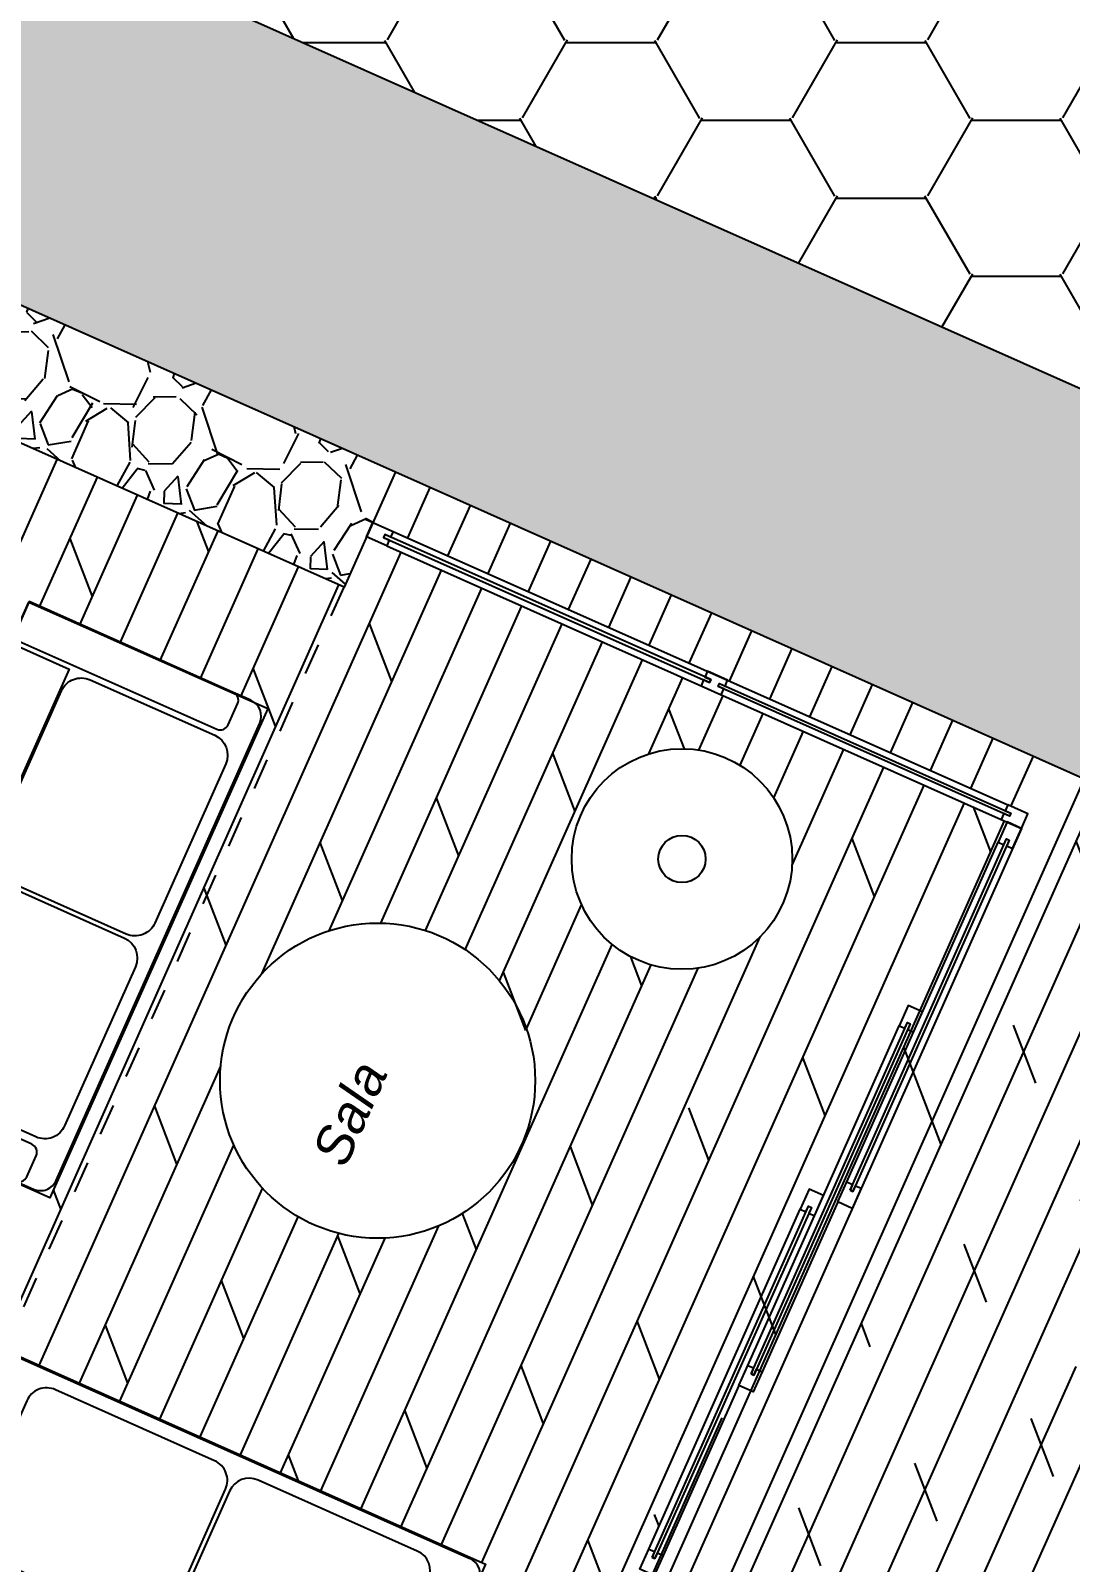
# Model space of a CAD drawing. Header units: millimetres. Extents: x 525387 to 527545, y 2235066 to 2235448.
# Drawn here: x 525564.552 to 525567.852, y 2235289.786 to 2235294.646 of the extents above; entities that cross this region are included whole.
import ezdxf
from ezdxf.enums import TextEntityAlignment as Align

# ---------------------------------------------------------------- set-up
doc = ezdxf.new("R2010")
doc.units = ezdxf.units.MM
doc.linetypes.add('CONTINUA', pattern=[0])
doc.linetypes.add('JIS_02_1.0', pattern=[2, 1, -1])
for name, color, linetype in [('auxiliar', 6, 'Continuous'), ('muebles', 2, 'Continuous'), ('MUEBLES FIJOS', 2, 'Continuous'), ('pie de plano', 7, 'Continuous'), ('PISOS', 7, 'Continuous'), ('ventanas', 3, 'Continuous')]:
    doc.layers.add(name, color=color, linetype=linetype)
doc.layers.add('jardin', color=72, linetype='Continuous', lineweight=5)
doc.layers.add('muro', color=5, linetype='Continuous', lineweight=35)
doc.styles.add('ARIAL', font='ariali.ttf')
pattern_1 = [(90, (-1981.939004174666, -211.1523106675595), (-0.449012806, 0.449012806), [0.1190625, -0.778963112]), (45, (-1981.939004174666, -211.1523106675595), (-0.4490128060534577, 0.4490128060534577), [0.1190625, -0.5159375]), (135, (-1981.939004174666, -211.1523106675595), (-0.4490128060534577, -0.4490128060534576), [0.1190625, -0.5159375])]

# ---------------------------------------------------------------- blocks, each defined once
blk = doc.blocks.new('love seat')
at = {"layer": 'muebles'}
for p, q in [((-0.693845347669594, -0.0001848142039762024), (-0.6937930083340689, -0.1966816053438833)), ((-0.6838453480208955, -0.0001821505841235194), (-0.683793008685825, -0.1966789417235759)), ((-0.8172679513477306, -0.6847185845110744), (-0.8172518546298306, -0.7451502847063693)), ((0.823315908850418, -0.7447132993368086), (0.8233000632353651, -0.6852243478845139)), ((-0.7640282139882402, -0.7983455793594203), (0.7701206142232877, -0.7979369399583902))]:
    blk.add_line(p, q, dxfattribs=at)
blk.add_lwpolyline([(-0.6838453480190765, -0.0001821506164105813), (0.6838453480190765, 0.0001821506164105813), (0.6838976873586944, -0.1963146404771123), (-0.683793008685825, -0.1966789417235759)], dxfattribs=at)
for points in [[(-0.6936630224604414, -0.6846856608151484), (-0.693845347669594, -0.0001848142039762024), (-0.8174502765700709, -0.0002177378944452357), (-0.8172679513477306, -0.6847185845110744, 0.4142135623730951), (-0.7906561310469442, -0.7113162318285049), (-0.720260669770596, -0.7112974811354889, 0.4142135623730951)], [(0.8233000632353651, -0.6852243478845139), (0.8231177380207555, -0.0007235012869841739), (0.6995128091202787, -0.0007564249774532072), (0.6996951343485307, -0.6852572715808947, 0.4142135623730951), (0.7263069546625047, -0.7118549189042369), (0.7967024159256653, -0.7118361682048544, 0.4142135623730951)], [(-0.0005886417866349802, -0.2689346066174494), (-0.0004772801612489275, -0.6870179246982389, -0.4142135623730951), (-0.06697139844300182, -0.7535474754952247), (-0.6011693568216288, -0.7536897656766541, -0.4142135623730951), (-0.66769890759997, -0.6871956473876253), (-0.6678102692258108, -0.2691123293072906, -0.4142135623730951), (-0.6013161509363272, -0.2025827785284946), (-0.0671181925649762, -0.2024404883279658, -0.4142135623730951)], [(0.6799677358808367, -0.2687533320565763), (0.6800790975194104, -0.6868366501432774, -0.4142135623730951), (0.6135849792244699, -0.7533662009348063), (0.0793870208590306, -0.7535084911216927, -0.4142135623730951), (0.01285747006704696, -0.6870143728267522), (0.01274610844166091, -0.2689310547464174, -0.4142135623730951), (0.07924022673068976, -0.2024015039680762), (0.6134381851024955, -0.2022592137675474, -0.4142135623730951)]]:
    blk.add_lwpolyline(points, format="xyb", close=True, dxfattribs=at)
for centre, start, end in [((-0.7640423869866027, -0.7451361117020951), 180.0152614350205, 270.0152614350336), ((0.7701064412262895, -0.7447274723338069), 270.0152614350336, 0.01526143502056886)]:
    blk.add_arc(centre, 0.0532094695169576, start, end, dxfattribs=at)
blk = doc.blocks.new('CABAÑA 1')
at = {"layer": 'muro', "linetype": 'Continuous', "lineweight": -3}
h = blk.add_hatch(dxfattribs=at)
h.set_pattern_fill('GRAVEL', color=41, scale=0.02)
h.set_pattern_definition([(228.0127875, (-610.659954679315, -52.76338172890246), (-4.064000000319163, -4.571999999716358), [0.06834428800000002, -6.766096727913001]), (184.969741, (-610.7056746792514, -52.81418172875419), (6.095999997588102, 0.5080000289395848), [0.117280944, -11.61080977870479]), (132.5104471, (-610.8225146792829, -52.82434172881767), (5.080000002145499, -5.587999998049193), [0.08269630400000003, -8.18694455882]), (267.273689, (-611.0206346792402, -52.95134172867984), (0.508000001063945, 10.15999999994663), [0.106800904, -10.5732874851476]), (292.83365418, (-611.0257146792719, -53.0580217288807), (-2.540000000212682, 6.095999999911093), [0.10472674, -10.3679615490688]), (357.2736889999999, (-610.9850746792508, -53.15454172901809), (-10.15999999994663, 0.5080000010639457), [0.106800904, -10.5732874851476]), (37.69424047, (-610.8783946792828, -53.15962172904983), (-6.60399999970718, -5.080000000380084), [0.141238732, -13.9826230628494]), (72.25532837, (-610.766634679283, -53.07326172897592), (3.556000000955859, 11.17599999969577), [0.133343904, -13.201051320381]), (121.42956562, (-610.7259946792619, -52.9462617286481), (-4.064000000576625, 6.603999999645205), [0.1071626, -10.6091091397424]), (175.2363583, (-610.7818746792618, -52.85482172900811), (5.587999999919906, -0.5080000008778514), [0.122342656, -5.994787389999998]), (222.3974378, (-610.9037946792087, -52.84466172894463), (-6.095999999804933, -5.5880000002128), [0.158215584, -15.6633545024354]), (138.81407483, (-610.5177146792412, -52.95642172871158), (-3.555999999786702, 3.048000000247837), [0.054000908, -5.346113164868801]), (171.4692344, (-610.5583546792623, -52.92086172895506), (6.604000000177932, -1.015999998847469), [0.102736396, -10.170927799408]), (225, (-610.659954679315, -52.90562172885984), (-7.105427357601003e-17, -0.508000000000048), [0.07184186800000002, -0.6465786216856001]), (203.19859051, (-610.6955146793043, -52.84466172894463), (2.540000000069218, 1.015999999821867), [0.03868826399999998, -3.830124473778798]), (291.80140949, (-610.7310746792937, -52.85990172903985), (-0.5080000001062992, 1.523999999964575), [0.05471312400000002, -2.680950598]), (30.96375653, (-610.7107546792831, -52.91070172889158), (1.524000000037277, 1.015999999944225), [0.08886393199999996, -2.873259630581999]), (161.56505118, (-610.6345546792727, -52.86498172907159), (1.016000000026517, -0.5079999999467508), [0.06425742800000002, -1.5421796233656]), (16.389540334, (-611.0257146792719, -52.85990172903985), (5.08000000000003, 1.524000000000049), [0.09001760000000003, -8.911765334507802]), (70.34617594, (-610.9393546793144, -52.83450172888115), (-2.032000000185863, -5.587999999934083), [0.075519788, -7.476443135640001]), (293.19859051, (-610.6345546792727, -52.76338172890246), (-1.015999999822653, 2.540000000071057), [0.07737601999999996, -3.791436717778798]), (343.6104596700001, (-610.6040746793151, -52.83450172888115), (-5.080000000106459, 1.523999999644572), [0.09001759999999998, -8.911765334507994]), (339.44395478, (-611.0257146792719, -53.17486172867939), (-2.539999999999973, 1.016000000000042), [0.08680703999999995, -4.253546862621199]), (294.7751406, (-610.9444346792297, -53.20534172886983), (-2.540000003023386, 5.587999998625452), [0.072734424, -7.200718676144002]), (66.80140949, (-610.629474679241, -53.27138172881678), (1.01599999984046, 2.540000000063861), [0.07737602000000002, -3.7914367177788]), (17.35402464, (-610.5989946792834, -53.20026172883809), (-6.603999999868606, -2.032000000426493), [0.08515654800000004, -8.430475196040002]), (69.44395478, (-610.8783946792828, -53.27138172881678), (-1.016000000017692, -2.539999999992927), [0.04340352, -4.296950382621201]), (101.309932474, (-610.659954679315, -53.27138172881678), (-0.50800000000008, 2.032000000000074), [0.02590292, -2.564398992905201]), (165.963756532, (-610.6650346792303, -53.24598172865808), (1.523999999999903, -0.507999999999973), [0.10472674, -1.9898109178138]), (186.00900596, (-610.766634679283, -53.22058172896504), (5.079999999973075, 0.5080000002658708), [0.09705339999999996, -9.608272972667395]), (303.69006753, (-610.7107546792831, -52.95642172871158), (-0.5080000000705939, 1.015999999964741), [0.073264776, -1.758355271936]), (353.15722659, (-610.670114679262, -53.01738172909245), (8.636000000053137, -1.015999999547879), [0.127911352, -12.6632018130062]), (60.9453959, (-610.5431146792835, -53.03262172872201), (-2.032000000055938, -3.555999999968051), [0.05230164800000001, -5.177878463622001]), (90, (-610.5177146792412, -52.98690172890201), (-0.5080000000000001, 0.5080000000000001), [0.03048000000000001, -0.4775200000000001]), (120.25643716, (-610.7767946792301, -53.20534172886983), (2.031999999751434, -3.55600000014196), [0.07057339200000001, -6.986788154640001]), (48.01278749999999, (-610.8123546792194, -53.14438172895461), (4.064000000335069, 4.571999999702042), [0.136688576, -6.697752439913001]), (0, (-610.7209146792302, -53.04278172878549), (0.5080000000000001, 0.5080000000000001), [0.13208, -0.3759200000000001]), (325.3048465, (-610.5888346792199, -53.04278172878549), (5.080000001924307, -3.555999997250916), [0.08032191200000001, -7.951863344828002]), (254.0546040999999, (-610.5227946792729, -53.08850172907114), (-0.5079999999645114, -2.03200000000895), [0.073965816, -3.624330007754401]), (207.64597536, (-610.5431146792835, -53.15962172904983), (-9.652000000354672, -5.079999999326152), [0.12042902, -11.9224928845876]), (175.42607874, (-610.6497946792515, -53.2155017289333), (-6.603999999999767, 0.5079999999998956), [0.127405892, -12.613169291248])])
h.paths.add_polyline_path([(6.800000000046566, 3.850000000093132), (7.200000000069849, 3.850000000093132), (7.200000000069849, 2.449999999720603), (6.800000000046566, 2.449999999720603)])
at = {"layer": 'auxiliar', "linetype": 'JIS_02_1.0', "lineweight": -3, "ltscale": 0.1}
blk.add_line((1.900000000023283, 2.449999999720603), (6.800000000046566, 2.449999999720603), dxfattribs=at)
at = {"layer": 'muebles', "color": 30, "linetype": 'Continuous', "lineweight": -3}
for p, q in [((4.771503673051484, 2.608618271071464), (4.771694496856071, 2.608809094876051)), ((6.308393354178406, 0.7927102376706898), (6.312588725355454, 0.7969056088477373))]:
    blk.add_line(p, q, dxfattribs=at)
at = {"layer": 'muebles', "linetype": 'Continuous', "lineweight": -3}
for p, q in [((4.995001035858877, 0.2749983463436365), (4.404997502570041, 0.2749951989389956)), ((5.654997805249877, 0.2249987409450114), (5.064994271961041, 0.2249955940060318))]:
    blk.add_line(p, q, dxfattribs=at)
at = {"layer": 'muebles', "lineweight": -3}
blk.add_lwpolyline([(4.64968672383111, 3.344946536701173), (6.349686723900959, 3.344946536701173), (6.349686723900959, 2.514946536626667), (4.64968672383111, 2.514946536626667)], close=True, dxfattribs=at)
at = {"layer": 'MUEBLES FIJOS'}
blk.add_line((4.14687514398247, 2.419615375809371), (4.146511898841709, 0.8317713239230216), dxfattribs=at)
at = {"layer": 'MUEBLES FIJOS', "lineweight": -3}
blk.add_lwpolyline([(3.320617199642584, 0.7788151097483933), (3.320617199642584, 2.478815109934658), (4.15061719971709, 2.478815109934658), (4.15061719971709, 0.7788151097483933)], close=True, dxfattribs=at)
at = {"layer": 'MUEBLES FIJOS'}
for points in [[(3.598964494420215, 1.629434818867594), (4.031680732732639, 1.629335827659816, 0.4142135623730951), (4.100536230253056, 1.698159828782082), (4.100662713986821, 2.251054720953107, 0.4142135623730951), (4.031838712864555, 2.319910218473524), (3.599122474552132, 2.320009209681302, 0.4142135623730951), (3.530266977031715, 2.251185208559036), (3.530140493297949, 1.698290316388011, 0.4142135623730951)], [(3.598803356988356, 0.9250589613802731), (4.031519595184363, 0.9249599701724946, 0.4142135623730951), (4.100375092821196, 0.993783971760422), (4.100501576554962, 1.546678863465786, 0.4142135623730951), (4.03167757531628, 1.615534361451864), (3.598961337120272, 1.615633352193981, 0.4142135623730951), (3.53010583948344, 1.546809351071715), (3.529979355866089, 0.9939144589006901, 0.4142135623730951)]]:
    blk.add_lwpolyline(points, format="xyb", close=True, dxfattribs=at)
at = {"layer": 'MUEBLES FIJOS', "lineweight": -3}
blk.add_circle((5.412580327712931, 1.715961659327149), 0.5, dxfattribs=at)
at = {"layer": 'MUEBLES FIJOS', "linetype": 'Continuous', "lineweight": -3}
for radius in [0.35, 0.075]:
    blk.add_circle((6.447901387698948, 1.119691115804017), radius, dxfattribs=at)
at = {"layer": 'MUEBLES FIJOS'}
blk.add_arc((4.091440099291503, 0.8317839223891497), 0.0550718009500511, 269.9868926600963, 359.9868926534247, dxfattribs=at)
at = {"layer": 'muro', "color": 3, "linetype": 'Continuous', "lineweight": -3}
for p in [(7.200000000069849, 2.449999999720603), (1.800000000046566, 0)]:
    blk.add_line(p, (7.200000000069849, 0), dxfattribs=at)
at = {"layer": 'muro', "linetype": 'Continuous', "lineweight": -3}
blk.add_lwpolyline([(6.800000000046566, 3.850000000093132), (7.200000000069849, 3.850000000093132), (7.200000000069849, 2.449999999720603), (6.800000000046566, 2.449999999720603)], close=True, dxfattribs=at)
at = {"layer": 'PISOS', "color": 30, "linetype": 'Continuous', "lineweight": -3}
for p, q in [((2.706865724408999, 3.446818271186203), (6.800000000046566, 3.446818271186203)), ((6.349686723900959, 3.307118271011859), (6.800000000046566, 3.307118271011859)), ((6.448094115941785, 3.167609476018697), (6.587794115999714, 3.307309475727379)), ((6.349686723900959, 3.167418271303177), (6.800000000046566, 3.167418271303177)), ((6.349686723900959, 3.027718271128833), (6.800000000046566, 3.027718271128833)), ((6.727493925602175, 2.888209666125476), (6.800000000046566, 2.960715740919113)), ((6.349686723900959, 2.88801827095449), (6.800000000046566, 2.88801827095449)), ((6.349686723900959, 2.748318271245807), (6.800000000046566, 2.748318271245807)), ((6.308393925544806, 2.469109666533768), (6.448093925602734, 2.60880966624245)), ((6.349686723900959, 2.608618271071464), (6.800000000046566, 2.608618271071464)), ((4.631994496914558, 2.469109095167369), (4.677831938723102, 2.514946536626667)), ((4.15061719971709, 2.46891827089712), (6.800000000046566, 2.46891827089712)), ((5.609894115943462, 2.329409475903958), (5.74959411600139, 2.469109476078302)), ((4.15061719971709, 2.329218271188438), (6.974997270386666, 2.329218271188438)), ((4.911394306458533, 2.189709285274148), (5.051094306400046, 2.329409285448492)), ((6.587793735088781, 2.189709856640548), (6.727493735146709, 2.329409856814891)), ((7.024997270433232, 2.329218271188438), (7.200000000069849, 2.329218271188438)), ((4.15061719971709, 2.189518271014094), (5.252130536362529, 2.189518271014094)), ((4.212894496857189, 2.050009095109999), (4.352594496915117, 2.189709094818681)), ((5.573030119063333, 2.189518271014094), (6.974997333018109, 2.189518271014094)), ((5.889293925603852, 2.050009666476399), (6.028993925545365, 2.189709666185081)), ((7.024997333064675, 2.189518271014094), (7.200000000069849, 2.189518271014094)), ((4.15061719971709, 2.049818271305412), (5.040371027891524, 2.049818271305412)), ((5.784789627534337, 2.049818271305412), (6.974997395649552, 2.049818271305412)), ((7.024997395696118, 2.049818271305412), (7.200000000069849, 2.049818271305412)), ((4.15061719971709, 1.910118271131068), (4.951816602842882, 1.910118271131068)), ((4.492294306401163, 1.770609285216779), (4.631994306459092, 1.910309285391122)), ((5.873344052582979, 1.910118271131068), (6.974997458280995, 1.910118271131068)), ((6.168693735147826, 1.770609856583178), (6.308393735089339, 1.910309856757522)), ((7.024997458327562, 1.910118271131068), (7.200000000069849, 1.910118271131068)), ((4.15061719971709, 1.770418270956725), (4.915554697159678, 1.770418270956725)), ((5.909605958266184, 1.770418270956725), (6.974997520912439, 1.770418270956725)), ((7.024997520959005, 1.770418270956725), (7.200000000069849, 1.770418270956725)), ((4.15061719971709, 1.630718271248043), (4.919900345616043, 1.630718271248043)), ((4.771694115945138, 1.491209475789219), (4.911394116003066, 1.630909475963563)), ((5.905260309809819, 1.630718271248043), (6.974997583543882, 1.630718271248043)), ((6.448093544691801, 1.491210047155619), (6.587793544633314, 1.630910047329962)), ((7.024997583590448, 1.630718271248043), (7.200000000069849, 1.630718271248043)), ((4.15061719971709, 1.428932178765535), (4.212894306401722, 1.491209285333753)), ((4.15061719971709, 1.491018271073699), (4.966037527890876, 1.491018271073699)), ((5.749593735090457, 1.35150985699147), (5.889293735148385, 1.491209856700152)), ((5.85912312741857, 1.491018271073699), (6.974997646175325, 1.491018271073699)), ((7.024997646221891, 1.491018271073699), (7.200000000069849, 1.491018271073699)), ((4.15061719971709, 1.351318270899355), (5.070476250955835, 1.351318270899355)), ((5.754684404470026, 1.351318270899355), (6.185510723153129, 1.351318270899355)), ((6.710292052244768, 1.351318270899355), (6.974997708806768, 1.351318270899355)), ((6.770686894538812, 1.255003777798265), (6.867001387639903, 1.351318270899355)), ((7.024997708736919, 1.351318270899355), (7.200000000069849, 1.351318270899355)), ((5.051093925605528, 1.21180966636166), (5.137630532961339, 1.298346273601055)), ((4.15061719971709, 1.211618271190673), (6.110189383034594, 1.211618271190673)), ((4.352594116004184, 1.07210947573185), (4.492294115945697, 1.211809475906193)), ((6.785613392363302, 1.211618271190673), (6.974997771438211, 1.211618271190673)), ((7.024997771368362, 1.211618271190673), (7.200000000069849, 1.211618271190673)), ((6.028993544634432, 1.072110047098249), (6.098594770766795, 1.141711273230612)), ((4.15061719971709, 1.07191827101633), (6.101177065866068, 1.07191827101633)), ((5.330493735149503, 0.9324098569341004), (5.470193735091016, 1.072109856642783)), ((6.794625709531829, 1.07191827101633), (6.974997834069654, 1.07191827101633)), ((7.024997833999805, 1.07191827101633), (7.200000000069849, 1.07191827101633)), ((4.15061719971709, 0.9322182713076472), (6.152344400645234, 0.9322182713076472)), ((4.631993925548159, 0.7927096663042903), (4.771693925489672, 0.9324096664786339)), ((6.743458374752663, 0.9322182713076472), (6.974997896701097, 0.9322182713076472)), ((7.024997896631248, 0.9322182713076472), (7.200000000069849, 0.9322182713076472)), ((4.15061719971709, 0.7925182711333036), (6.323571464396082, 0.7925182711333036)), ((5.609893544693477, 0.6530100470408797), (5.73569917853456, 0.7788156811147928)), ((6.572231311001815, 0.7925182711333036), (6.974997959332541, 0.7925182711333036)), ((7.024997959262691, 0.7925182711333036), (7.200000000069849, 0.7925182711333036)), ((1.599999999976717, 0.6528182709589601), (6.974998021963984, 0.6528182709589601)), ((4.911393735092133, 0.5133098568767309), (5.051093735150062, 0.6530098565854132)), ((6.587793163722381, 0.5133104282431304), (6.727493163780309, 0.6530104279518127)), ((7.024998021894135, 0.6528182709589601), (7.200000000069849, 0.6528182709589601)), ((1.599999999976717, 0.5131182712502778), (6.974998084595427, 0.5131182712502778)), ((4.212893925490789, 0.3736096662469208), (4.352593925548717, 0.5133096664212644)), ((5.889293354237452, 0.3736102376133204), (6.028993354178965, 0.5133102377876639)), ((7.024998084525578, 0.5131182712502778), (7.200000000069849, 0.5131182712502778)), ((1.800000000046566, 0.3734182710759342), (6.97499814722687, 0.3734182710759342)), ((4.483882680186071, 0.3249952830374241), (4.511991959996521, 0.3531045629642904)), ((4.503238894743845, 0.3443514979444444), (4.511991959996521, 0.3531045629642904)), ((5.190793544636108, 0.2339100469835103), (5.330493544694036, 0.3736100471578538)), ((6.867192973382771, 0.2339106183499098), (6.974998161429539, 0.3417158066295087)), ((7.024998147157021, 0.3734182710759342), (7.200000000069849, 0.3734182710759342)), ((1.800000000046566, 0.2337182709015906), (6.974998209858313, 0.2337182709015906)), ((5.954486864968203, 0), (6.188392574316822, 0.233905709348619)), ((7.024998147157021, 0.2337182709015906), (7.200000000069849, 0.2337182709015906)), ((1.85851671313867, 0.05580415111035109), (7.200000000069849, 0.05580415111035109))]:
    blk.add_line(p, q, dxfattribs=at)
at = {"layer": 'ventanas', "color": 2, "linetype": 'Continuous', "lineweight": -3}
for p, q in [((6.974997247685678, 2.380002612713724), (6.974993571056984, 0.244998718611896)), ((7.024997247615829, 2.380002635065466), (7.02499357110355, 0.2449987409636378))]:
    blk.add_line(p, q, dxfattribs=at)
at = {"layer": 'ventanas', "color": 2, "linetype": 'CONTINUA', "lineweight": -3}
for p, q in [((4.40500025509391, 0.3249951992183924), (5.585007321322337, 0.324996457900852)), ((4.879955074517056, 0.2827692176215351), (4.074082885286771, 0.2827692176215351)), ((5.06499702448491, 0.2749955938197672), (6.245004090713337, 0.2749968525022268)), ((5.72499379387591, 0.2249959884211421), (6.905000860104337, 0.224997247569263)), ((6.974999601137824, 0.1749999998137355), (2.996683446341194, 0.1749999998137355))]:
    blk.add_line(p, q, dxfattribs=at)
at = {"layer": 'ventanas', "color": 2, "linetype": 'CONTINUA', "lineweight": -3, "flags": 128}
for points in [[(7.004998348769732, 2.400003735907376), (6.994998348760419, 2.400004286319017), (6.99499724782072, 2.380004286766052), (6.974997247802094, 2.380005387589335), (6.975000000325963, 2.450001376215369), (7.025000000256114, 2.449998623691499), (7.024997247732244, 2.380002635065466), (7.004997247830033, 2.380003735888749)], [(6.994997759582475, 1.237903885543346), (7.004997759591788, 1.237903889734298), (7.004991880152375, 1.217903335113078), (7.024997768574394, 1.217903335113078), (7.024997737258673, 1.28790333494544), (7.004991880152375, 1.28790333494544), (7.004997746204026, 1.267902234103531), (6.994997746194713, 1.267902234103531), (6.994991879910231, 1.28790333494544), (6.974997737212107, 1.28790333494544), (6.974997768644243, 1.217903335113078), (6.994991880143061, 1.217903335113078)], [(4.384999154135585, 0.3049963000230491), (4.384998603607528, 0.2949963002465665), (4.404998603509739, 0.2949951989576221), (4.404997502570041, 0.2749951989389956), (4.335001513944007, 0.2749979514628649), (4.335004266467877, 0.3249979517422616), (4.40500025509391, 0.3249951992183924), (4.404999154037796, 0.3049951991997659)], [(4.384999154135585, 0.3049963000230491), (5.605008972692303, 0.3049963000230491), (5.605008972692303, 0.2949975589290261), (4.384999154135585, 0.2949975589290261)], [(5.605008422280662, 0.3049975587055087), (5.605008972692303, 0.2949975589290261), (5.585008972790092, 0.2949964581057429), (5.585010073729791, 0.2749964580871165), (5.655006062355824, 0.2749992106109858), (5.65500330994837, 0.3249992104247212), (5.585007321322337, 0.324996457900852), (5.585008422262035, 0.3049964578822255)], [(5.044995923526585, 0.254996694624424), (5.044995372998528, 0.2449966948479414), (5.064995373017155, 0.2449955940246582), (5.064994271961041, 0.2249955940060318), (4.994998283335008, 0.224998346529901), (4.995001035858877, 0.2749983463436365), (5.06499702448491, 0.2749955938197672), (5.064995923428796, 0.2549955938011408)], [(5.044995923526585, 0.254996694624424), (6.265005742199719, 0.254996694624424), (6.265005742199719, 0.244997953530401), (5.044995923526585, 0.244997953530401)], [(6.265005191671662, 0.2549979537725449), (6.265005742199719, 0.244997953530401), (6.245005742181093, 0.2449968527071178), (6.245006843120791, 0.2249968526884913), (6.315002831746824, 0.2249996052123606), (6.31500007933937, 0.2749996050260961), (6.245004090713337, 0.2749968525022268), (6.245005191653036, 0.2549968524836004)], [(7.004993661656044, 0.2249976401217282), (6.994993661646731, 0.2249970892444253), (6.994992560707033, 0.2449970892630517), (6.974992560688406, 0.2449959884397686), (6.974995313212276, 0.1749999998137355), (7.024995313142426, 0.1750027523376048), (7.024992560618557, 0.2449987409636378), (7.004992560716346, 0.2449976396746933)], [(5.704992692917585, 0.2049970896914601), (5.704992142389528, 0.1949970894493163), (5.724992142408155, 0.1949959886260331), (5.724991041352041, 0.1749959886074066), (5.654995052726008, 0.1749987411312759), (5.654997805249877, 0.2249987409450114), (5.72499379387591, 0.2249959884211421), (5.724992692819797, 0.2049959884025156)], [(5.704992692917585, 0.2049970896914601), (6.925002511590719, 0.2049970896914601), (6.925002511590719, 0.1949983485974371), (5.704992692917585, 0.1949983485974371)], [(6.925001961062662, 0.2049983483739197), (6.925002511590719, 0.1949983485974371), (6.905002511572093, 0.1949972473084927), (6.905003612511791, 0.1749972472898662), (6.974999601137824, 0.1749999998137355), (6.97499684873037, 0.2250000000931323), (6.905000860104337, 0.224997247569263), (6.905001961044036, 0.2049972475506365)]]:
    blk.add_lwpolyline(points, close=True, dxfattribs=at)
at = {"layer": 'ventanas', "color": 2, "linetype": 'Continuous', "lineweight": -3, "flags": 128}
for points in [[(6.994998348760419, 2.400004286319017), (6.994997746194713, 1.267902234103531), (7.004997746204026, 1.267902234103531), (7.004998348769732, 2.400003735907376)], [(6.995041835354641, 0.2250021570362151), (6.994997759582475, 1.237903885543346), (7.004997759591788, 1.237903890199959), (7.005041835363954, 0.2250027074478567)]]:
    blk.add_lwpolyline(points, close=True, dxfattribs=at)
at = {"layer": 'MUEBLES FIJOS', "lineweight": -3, "xscale": 1.034999999999999, "yscale": 1.034999999999999, "zscale": 1.034999999999999, "rotation": 359.9978459069168}
blk.add_blockref('love seat', (5.499686723924242, 3.344946536701173), dxfattribs=at)
at = {"layer": 'pie de plano', "lineweight": -3, "style": 'ARIAL'}
blk.add_text('Sala', height=0.12, dxfattribs=at).set_placement((5.114569436875172, 1.815322157926857), align=Align.TOP_LEFT)

msp = doc.modelspace()

# ---------------------------------------------------------------- hatches: boundary and pattern name
at = {"layer": 'jardin'}
h = msp.add_hatch(dxfattribs=at)
h.set_pattern_fill('GRASS', color=72, scale=0.025)
h.set_pattern_definition([(90, (194.1935024295235, -22.17156315827742), (-0.449012806, 0.449012806), [0.1190625, -0.778963112]), (45, (194.1935024295235, -22.17156315827742), (-0.4490128060534577, 0.4490128060534577), [0.1190625, -0.5159375]), (135, (194.1935024295235, -22.17156315827742), (-0.4490128060534577, -0.4490128060534576), [0.1190625, -0.5159375])])
edge = h.paths.add_edge_path()
edge.add_line((525532.9685651099, 2235265.018777107), (525533.3434039074, 2235265.946524886))
edge.add_line((525533.3434039074, 2235265.946524886), (525531.9062651811, 2235266.527166621))
edge.add_line((525531.9062651811, 2235266.527166621), (525534.1539047417, 2235272.090269749))
edge.add_line((525534.1539047417, 2235272.090269749), (525536.193709222, 2235271.266135243))
edge.add_line((525536.193709222, 2235271.266135243), (525536.562877167, 2235272.179857971))
edge.add_line((525536.562877167, 2235272.179857971), (525545.1662853189, 2235268.821973717))
edge.add_line((525545.1662853189, 2235268.821973717), (525547.3497467478, 2235274.82330218))
edge.add_line((525547.3497467478, 2235274.82330218), (525544.7313748535, 2235273.015255336))
edge.add_line((525544.7313748535, 2235273.015255336), (525543.2781960585, 2235272.639106617))
edge.add_line((525543.2781960585, 2235272.639106617), (525541.1485370866, 2235273.090486108))
edge.add_line((525541.1485370866, 2235273.090486108), (525539.9398361517, 2235273.743141092))
edge.add_line((525539.9398361517, 2235273.743141092), (525538.2110542965, 2235276.000038548))
edge.add_line((525538.2110542965, 2235276.000038548), (525537.3736256876, 2235277.555641114))
edge.add_line((525537.3736256876, 2235277.555641114), (525537.8291464725, 2235279.042329289))
edge.add_line((525537.8291464725, 2235279.042329289), (525538.5619413613, 2235280.955201727))
edge.add_line((525538.5619413613, 2235280.955201727), (525539.6831508342, 2235281.758453705))
edge.add_line((525539.6831508342, 2235281.758453705), (525542.1579888097, 2235281.527801211))
edge.add_line((525542.1579888097, 2235281.527801211), (525543.0625858817, 2235281.397905624))
edge.add_line((525543.0625858817, 2235281.397905624), (525544.237610196, 2235281.544910648))
edge.add_line((525544.237610196, 2235281.544910648), (525545.2389396823, 2235280.937943125))
edge.add_line((525545.2389396823, 2235280.937943125), (525545.3998439282, 2235280.590086101))
edge.add_line((525545.3998439282, 2235280.590086101), (525546.3509289569, 2235280.368002899))
edge.add_line((525546.3509289569, 2235280.368002899), (525547.600497491, 2235279.717446517))
edge.add_line((525547.600497491, 2235279.717446517), (525548.5040015223, 2235277.995816217))
edge.add_line((525548.5040015223, 2235277.995816217), (525549.4494635365, 2235280.59445525))
edge.add_line((525549.4494635365, 2235280.59445525), (525547.0341694856, 2235282.223591658))
edge.add_arc((525553.4010597232, 2235290.10956279), 10.13537527618222, 170.284472681075, 231.0836617792268, ccw=False)
edge.add_line((525543.4110483121, 2235291.819973266), (525550.0208712292, 2235308.245539475))
edge.add_arc((525555.8299656212, 2235305.755869185), 6.320129413924658, 80.38193008596693, 156.8009227968103, ccw=False)
edge.add_line((525556.8859309562, 2235311.987159021), (525568.065963876, 2235310.309437103))
edge.add_line((525568.065963876, 2235310.309437103), (525571.100602373, 2235308.445894439))
edge.add_line((525571.100602373, 2235308.445894439), (525574.6095270728, 2235309.283263758))
edge.add_line((525574.6095270728, 2235309.283263758), (525591.9766387951, 2235306.280143735))
edge.add_line((525591.9766387951, 2235306.280143735), (525597.5764745408, 2235303.843793575))
edge.add_line((525597.5764745408, 2235303.843793575), (525606.9181822436, 2235297.037171795))
edge.add_line((525606.9181822436, 2235297.037171795), (525607.4802795019, 2235296.512781397))
edge.add_line((525607.4802795019, 2235296.512781397), (525607.7313576707, 2235296.885019429))
edge.add_line((525607.7313576707, 2235296.885019429), (525605.0168321515, 2235299.331365688))
edge.add_line((525605.0168321515, 2235299.331365688), (525606.1571826885, 2235308.315870588))
edge.add_line((525606.1571826885, 2235308.315870588), (525587.9557378056, 2235310.626073285))
edge.add_line((525587.9557378056, 2235310.626073285), (525576.383262146, 2235312.094899778))
edge.add_line((525576.383262146, 2235312.094899778), (525549.9333449753, 2235316.064083598))
edge.add_line((525549.9333449753, 2235316.064083598), (525525.9451853664, 2235256.452939874))
edge.add_line((525525.9451853664, 2235256.452939874), (525533.2269897189, 2235254.979274598))
edge.add_arc((525533.8274825849, 2235265.506826035), 10.54466362321378, 266.7353789843571, 327.767703411439)
edge.add_arc((525538.862284269, 2235264.345332306), 5.916612411177084, 311.0411354373542, 382.0561272641166)
edge.add_line((525544.3458979388, 2235266.567107169), (525544.7558909323, 2235267.693988821))
edge.add_line((525544.7558909323, 2235267.693988821), (525540.3056363409, 2235269.430909766))
edge.add_line((525540.3056363409, 2235269.430909766), (525538.1183970077, 2235264.017302446))
edge.add_line((525538.1183970077, 2235264.017302446), (525535.220947462, 2235265.18794805))
edge.add_line((525535.220947462, 2235265.18794805), (525534.8463408679, 2235264.260764197))
edge.add_line((525534.8463408679, 2235264.260764197), (525534.1128909915, 2235263.949433194))
edge.add_arc((525532.2472092394, 2235263.099885316), 2.049999999645656, -100.03482796230941, 24.482393480616622, ccw=False)
edge.add_line((525531.890003354, 2235261.081246181), (525531.4886372016, 2235260.087830096))
edge.add_arc((525530.6343550509, 2235259.107931118), 1.299999999730877, -272.9178751744206, 48.917875213800016, ccw=False)
edge.add_line((525530.7005309252, 2235260.4062457), (525531.1018970774, 2235261.399661786))
edge.add_arc((525532.2472092387, 2235263.099885316), 2.049999999851757, 69.39759662553149, 236.0348279646576, ccw=False)
h.paths.add_polyline_path([(525537.1375270657, 2235274.936899961), (525536.4819655273, 2235273.314328216), (525534.905752974, 2235273.951159425), (525535.5613145124, 2235275.573731171)], flags=16)
h = msp.add_hatch(dxfattribs=at)
h.set_pattern_fill('GRASS', color=72, scale=0.025)
h.set_pattern_definition(pattern_1)
edge = h.paths.add_edge_path()
edge.add_line((525551.1288533941, 2235307.784481776), (525544.5737138432, 2235291.494805024))
edge.add_arc((525553.4014085062, 2235290.109696983), 8.935699040744801, 171.082718979386, 230.7625833600216)
edge.add_line((525547.7492639652, 2235283.188715879), (525549.8715956889, 2235281.757185056))
edge.add_line((525549.8715956889, 2235281.757185056), (525550.6470585471, 2235283.888574813))
edge.add_line((525550.6470585471, 2235283.888574813), (525554.0263968138, 2235291.613161021))
edge.add_arc((525539.4018434612, 2235297.174068672), 15.6461258673752, 339.1809630645401, 366.1460256564501)
edge.add_line((525554.9580394882, 2235298.849186527), (525560.1597941134, 2235305.837464629))
edge.add_line((525560.1597941134, 2235305.837464629), (525569.4462861137, 2235308.053591833))
edge.add_line((525569.4462861137, 2235308.053591833), (525567.6462330361, 2235309.158987323))
edge.add_line((525567.6462330361, 2235309.158987323), (525556.4832410938, 2235310.834152002))
edge.add_arc((525555.8299656209, 2235305.755869185), 5.120129413957808, 82.66967101451588, 156.6589529136268)
h = msp.add_hatch(dxfattribs=at)
h.set_pattern_fill('GRASS', color=72, scale=0.025)
h.set_pattern_definition(pattern_1)
edge = h.paths.add_edge_path()
edge.add_line((525556.3404676487, 2235290.662753419), (525552.9692696988, 2235282.956774575))
edge.add_line((525552.9692696988, 2235282.956774575), (525551.6543887777, 2235279.342773342))
edge.add_line((525551.6543887777, 2235279.342773342), (525553.6803570002, 2235277.338111192))
edge.add_line((525553.6803570002, 2235277.338111192), (525560.9604774965, 2235274.096792716))
edge.add_line((525560.9604774965, 2235274.096792716), (525562.2111926738, 2235276.905944997))
edge.add_line((525562.2111926738, 2235276.905944997), (525560.201392668, 2235277.800765611))
edge.add_line((525560.201392668, 2235277.800765611), (525559.4692935788, 2235276.156444134))
edge.add_line((525559.4692935788, 2235276.156444134), (525553.5769253768, 2235278.779895482))
edge.add_line((525553.5769253768, 2235278.779895482), (525556.505429207, 2235285.357422777))
edge.add_line((525556.505429207, 2235285.357422777), (525562.397797409, 2235282.733971429))
edge.add_line((525562.397797409, 2235282.733971429), (525563.2656198685, 2235282.347591976))
edge.add_line((525563.2656198685, 2235282.347591976), (525564.4075974136, 2235281.839150815))
edge.add_line((525564.4075974136, 2235281.839150815), (525564.9124132531, 2235282.972985753))
edge.add_line((525564.9124132531, 2235282.972985753), (525566.0194703336, 2235285.459476667))
edge.add_line((525566.0194703336, 2235285.459476667), (525566.6649589147, 2235286.909267758))
edge.add_line((525566.6649589147, 2235286.909267758), (525565.7514134581, 2235287.316004401))
edge.add_line((525565.7514134581, 2235287.316004401), (525565.0192875004, 2235285.671622577))
edge.add_line((525565.0192875004, 2235285.671622577), (525559.1269192984, 2235288.295073925))
edge.add_line((525559.1269192984, 2235288.295073925), (525562.0554231287, 2235294.87260122))
edge.add_line((525562.0554231287, 2235294.87260122), (525567.9477913306, 2235292.249149872))
edge.add_line((525567.9477913306, 2235292.249149872), (525568.1670172199, 2235292.151544217))
edge.add_line((525568.1670172199, 2235292.151544217), (525568.861336788, 2235291.842413229))
edge.add_line((525568.861336788, 2235291.842413229), (525569.3189103905, 2235292.870140367))
edge.add_line((525569.3189103905, 2235292.870140367), (525560.6586839228, 2235296.725921612))
edge.add_line((525560.6586839228, 2235296.725921612), (525562.6923671396, 2235301.293648902))
edge.add_line((525562.6923671396, 2235301.293648902), (525566.3465489685, 2235299.666702328))
edge.add_line((525566.3465489685, 2235299.666702328), (525564.9229707177, 2235296.469293226))
edge.add_line((525564.9229707177, 2235296.469293226), (525572.364569711, 2235293.15607989))
edge.add_line((525572.364569711, 2235293.15607989), (525574.1301672953, 2235292.369985199))
edge.add_line((525574.1301672953, 2235292.369985199), (525575.394068495, 2235295.208753771))
edge.add_line((525575.394068495, 2235295.208753771), (525574.297813946, 2235295.696837743))
edge.add_line((525574.297813946, 2235295.696837743), (525573.5656879884, 2235294.052455919))
edge.add_line((525573.5656879884, 2235294.052455919), (525567.6733197864, 2235296.675907267))
edge.add_line((525567.6733197864, 2235296.675907267), (525570.6018236167, 2235303.253434562))
edge.add_line((525570.6018236167, 2235303.253434562), (525576.4941918186, 2235300.629983214))
edge.add_line((525576.4941918186, 2235300.629983214), (525578.2470913361, 2235299.649873321))
edge.add_line((525578.2470913361, 2235299.649873321), (525578.9779277021, 2235299.324484007))
edge.add_line((525578.9779277021, 2235299.324484007), (525577.9330706495, 2235304.24574164))
edge.add_line((525577.9330706495, 2235304.24574164), (525574.7510732597, 2235304.795972457))
edge.add_line((525574.7510732597, 2235304.795972457), (525572.463281782, 2235306.200883463))
edge.add_line((525572.463281782, 2235306.200883463), (525561.6231450074, 2235303.613994678))
edge.add_line((525561.6231450074, 2235303.613994678), (525557.5238529552, 2235298.106815861))
edge.add_arc((525539.4018434605, 2235297.171585467), 18.14612586797001, -21.019759994398385, 2.9542672469742115, ccw=False)
at = {"layer": 'PISOS'}
h = msp.add_hatch(dxfattribs=at)
h.set_pattern_fill('HONEY', color=9, scale=0.09)
h.set_pattern_definition([(0, (-1161.579867662047, -219.1523106675595), (0.428625, 0.24746675805), [0.2857499999999999, -0.5714999999999999]), (120, (-1161.579867662047, -219.1523106675595), (-0.4286249990634771, 0.2474667596721052), [0.2857499999999993, -0.5714999999999987]), (59.99999999999999, (-1161.579867662047, -219.1523106675595), (9.36522819294794e-10, 0.494933517722105), [-0.5714999999999999, 0.2857499999999999])])
edge = h.paths.add_edge_path()
edge.add_line((525550.0208712289, 2235308.245539475), (525543.4110483117, 2235291.819973266))
edge.add_arc((525553.4010597251, 2235290.10956279), 10.13537527833761, 170.2844726883745, 231.0836617728052)
edge.add_line((525547.0341694852, 2235282.223591658), (525547.9942805162, 2235281.2631526))
edge.add_line((525547.9942805162, 2235281.2631526), (525548.676878007, 2235282.275144997))
edge.add_line((525548.676878007, 2235282.275144997), (525547.7492639651, 2235283.188715879))
edge.add_arc((525553.4010566652, 2235290.109562469), 8.935372305581788, 171.0815171546787, 230.7637851838329, ccw=False)
edge.add_line((525544.5737138428, 2235291.494805024), (525551.1288533941, 2235307.784481776))
edge.add_arc((525555.829965621, 2235305.755869185), 5.120129413979671, 82.66967101580798, 156.6589529136268, ccw=False)
edge.add_line((525556.4832410938, 2235310.834152002), (525567.6462330361, 2235309.158987323))
edge.add_line((525567.6462330361, 2235309.158987323), (525568.2406526718, 2235308.793959873))
edge.add_line((525568.2406526718, 2235308.793959873), (525568.8686094579, 2235309.816540078))
edge.add_line((525568.8686094579, 2235309.816540078), (525568.0659638756, 2235310.309437103))
edge.add_line((525568.0659638756, 2235310.309437103), (525556.8859309445, 2235311.987159023))
edge.add_arc((525555.829965621, 2235305.755869185), 6.320129413961042, 80.38193019180167, 156.8009227968103)
h = msp.add_hatch(dxfattribs=at)
h.set_pattern_fill('HONEY', color=9, scale=0.09)
h.set_pattern_definition([(0, (-1161.579867662047, -69.1523106675595), (0.428625, 0.24746675805), [0.2857499999999999, -0.5714999999999999]), (120, (-1161.579867662047, -69.1523106675595), (-0.4286249990634771, 0.2474667596721052), [0.2857499999999995, -0.571499999999999]), (59.99999999999999, (-1161.579867662047, -69.1523106675595), (9.36522819294794e-10, 0.494933517722105), [-0.5714999999999999, 0.2857499999999999])])
h.paths.add_polyline_path([(525564.9229707178, 2235296.469293226), (525564.3128657526, 2235295.09897504), (525569.3189355372, 2235292.870129171), (525569.929015355, 2235294.240458554)])
at = {"layer": 'PISOS', "linetype": 'Continuous', "lineweight": -3}
h = msp.add_hatch(dxfattribs=at)
h.set_pattern_fill('DOLMIT', color=30, scale=0.022, angle=66)
h.set_pattern_definition([(66, (93.85251008567866, 21.47573997080326), (-0.1276223004326714, 0.0568211090376893), []), (111, (93.85251008567866, 21.47573997080326), (-0.3688865675022658, -0.141602286271784), [0.1975656346635214, -0.3951312693270428])])
h.paths.add_polyline_path([(525570.2316549746, 2235291.232308264), (525567.9477913305, 2235292.249149872), (525566.1581501012, 2235288.229549859), (525568.4420137448, 2235287.21270825)])
h.paths.add_polyline_path([(525568.6119373472, 2235290.095324022), (525568.6386981431, 2235290.106134372, 1.08570162217318), (525569.0286993504, 2235290.263705088), (525569.0554589559, 2235290.274518384, -1.075009087102998)], flags=16)
h.paths.add_polyline_path([(525568.6662671147, 2235290.249837878, -0.2501253604592382), (525568.2762337581, 2235290.415397216, -2.536390226610988), (525568.178145914, 2235290.658173149, -0.02219553504271591), (525568.1763741497, 2235290.698066114, -0.2266714214969031), (525568.343705251, 2235291.048206505, -2.536390220697442), (525568.5864811847, 2235291.14629435, -0.2501253604592384), (525568.9765145413, 2235290.980735012, -2.536390226610979), (525569.0746023854, 2235290.737959079, -0.02219553504271516), (525569.0763741496, 2235290.698066114, -0.2266714214969031), (525568.9090430484, 2235290.347925723, -2.536390220697442)], flags=16)
h.paths.add_polyline_path([(525567.4541498013, 2235289.506308521, -1), (525567.9541498013, 2235289.506308521, -1)], flags=16)
h.paths.add_polyline_path([(525568.2028264194, 2235290.268981307, -1.075009088345615), (525568.0236320577, 2235290.712502916), (525568.0344424081, 2235290.68574212, 1.085701624777468), (525568.1920131237, 2235290.295740913)], flags=16)
h.paths.add_polyline_path([(525568.6787808962, 2235288.405768571), (525568.6540786598, 2235288.35028644), (525568.5466665647, 2235288.398109386), (525568.3511089989, 2235287.958879901), (525568.458521094, 2235287.911056955), (525568.4338188575, 2235287.855574824), (525567.7092641861, 2235288.178167348), (525567.6967932482, 2235288.150157162), (525567.3096485995, 2235288.230925086), (525566.896128579, 2235288.414496487), (525566.9428360333, 2235288.519403147), (525566.7437597609, 2235288.608037614), (525566.9887217996, 2235289.158231361), (525567.187798072, 2235289.069596894), (525567.2345055264, 2235289.174503554), (525567.6476245646, 2235288.990031532), (525567.9666971627, 2235288.75637128), (525567.9542262248, 2235288.728361095)], flags=16)
h.paths.add_polyline_path([(525569.2291162417, 2235290.683629312), (525569.2183058921, 2235290.710390108, 1.085701622196621), (525569.0607351759, 2235291.100391315), (525569.04992188, 2235291.127150921, -1.075009089459879)], flags=16)
h.paths.add_polyline_path([(525568.1972893435, 2235291.121613844, -1.075009087692539), (525568.6408109522, 2235291.300808206), (525568.6140501563, 2235291.289997856, 1.085701622625078), (525568.2240489491, 2235291.13242714)], flags=16)

# ---------------------------------------------------------------- linework, layer by layer
at = {"layer": 'auxiliar'}
msp.add_line((525569.3189355372, 2235292.870129171), (525560.6586839227, 2235296.725921612), dxfattribs=at)

# ---------------------------------------------------------------- block references
at = {"layer": 'auxiliar', "rotation": 66}
msp.add_blockref('CABAÑA 1', (525565.0192875004, 2235285.671622577), dxfattribs=at)

doc.saveas('drawing.dxf')
